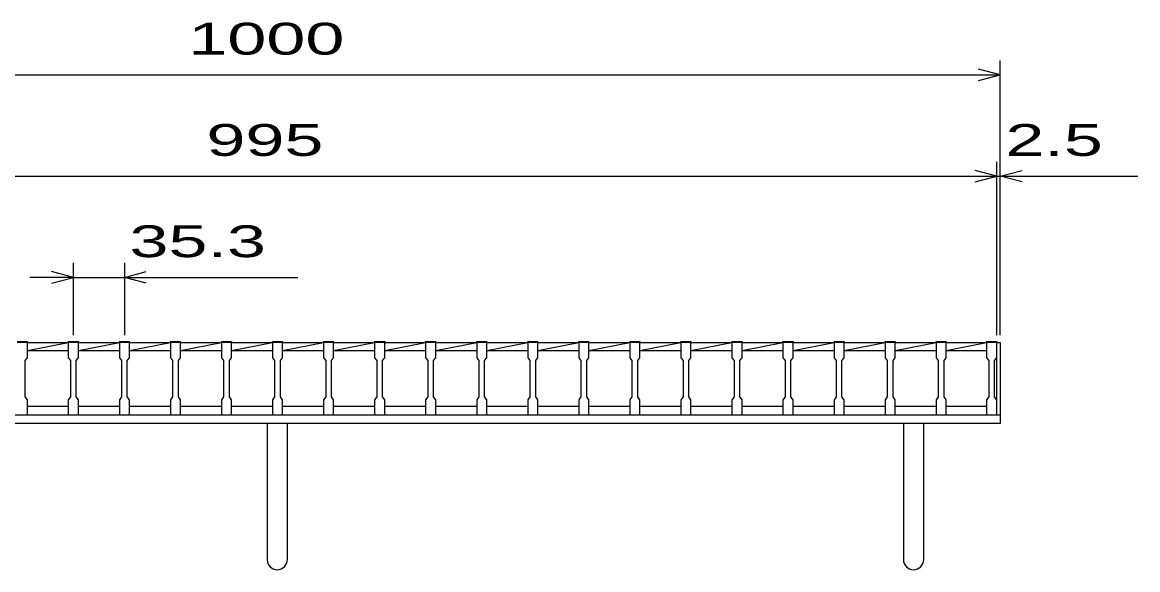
# Model space of a CAD drawing. Units: millimetres, scale not verified. Extents: x -1820 to 1731, y -1282 to 1054.
# Drawn here: x -1098 to -326, y -670 to -291 of the extents above; entities that cross this region are included whole.
import ezdxf
from ezdxf.enums import TextEntityAlignment as Align

# ---------------------------------------------------------------- set-up
doc = ezdxf.new("R2010")
doc.units = ezdxf.units.MM
doc.header["$LTSCALE"] = 10
for name, color, linetype, lineweight in [('16', 3, 'Continuous', 25), ('19', 6, 'Continuous', 25), ('22', 4, 'Continuous', 25)]:
    doc.layers.add(name, color=color, linetype=linetype, lineweight=lineweight)
doc.styles.add('ベクトル', font='')
doc.styles.get('ベクトル').set_extended_font_data('ベクトル')

msp = doc.modelspace()

# ---------------------------------------------------------------- linework, layer by layer
at = {"layer": '16'}
for p, q in [((-1101.3, -511.8), (-1094.3, -511.8)), ((-1094.3, -512.5), (-1101.3, -512.5)), ((-1094.3, -511.8), (-1094.3, -512.5)), ((-1094.3, -523), (-1094.3, -512.5)), ((-1094.3, -512.5), (-1066, -512.5)), ((-1094.3, -518), (-1066, -512.5)), ((-1066, -512.5), (-1066, -511.8)), ((-1066, -511.8), (-1059, -511.8)), ((-1066, -512.5), (-1066, -523)), ((-1059, -512.5), (-1066, -512.5)), ((-1059, -511.8), (-1059, -512.5)), ((-1059, -523), (-1059, -512.5)), ((-1059, -512.5), (-1030.7, -512.5)), ((-1059, -518), (-1030.7, -512.5)), ((-1030.7, -512.5), (-1030.7, -511.8)), ((-1030.7, -511.8), (-1023.7, -511.8)), ((-1030.7, -512.5), (-1030.7, -523)), ((-1023.7, -512.5), (-1030.7, -512.5)), ((-1023.7, -511.8), (-1023.7, -512.5)), ((-1023.7, -523), (-1023.7, -512.5)), ((-1023.7, -512.5), (-995.4, -512.5)), ((-1023.7, -518), (-995.4, -512.5)), ((-995.4, -512.5), (-995.4, -511.8)), ((-995.4, -511.8), (-988.4, -511.8)), ((-995.4, -512.5), (-995.4, -523)), ((-988.4, -512.5), (-995.4, -512.5)), ((-988.4, -511.8), (-988.4, -512.5)), ((-988.4, -523), (-988.4, -512.5)), ((-988.4, -512.5), (-960.1, -512.5)), ((-988.4, -518), (-960.1, -512.5)), ((-960.1, -512.5), (-960.1, -511.8)), ((-960.1, -511.8), (-953.1, -511.8)), ((-960.1, -512.5), (-960.1, -523)), ((-953.1, -512.5), (-960.1, -512.5)), ((-953.1, -511.8), (-953.1, -512.5)), ((-953.1, -523), (-953.1, -512.5)), ((-953.1, -512.5), (-924.8, -512.5)), ((-953.1, -518), (-924.8, -512.5)), ((-924.8, -512.5), (-924.8, -511.8)), ((-924.8, -511.8), (-917.8, -511.8)), ((-924.8, -512.5), (-924.8, -523)), ((-917.8, -512.5), (-924.8, -512.5)), ((-917.8, -511.8), (-917.8, -512.5)), ((-917.8, -523), (-917.8, -512.5)), ((-917.8, -512.5), (-889.5, -512.5)), ((-917.8, -518), (-889.5, -512.5)), ((-889.5, -512.5), (-889.5, -511.8)), ((-889.5, -511.8), (-882.5, -511.8)), ((-889.5, -512.5), (-889.5, -523)), ((-882.5, -512.5), (-889.5, -512.5)), ((-882.5, -511.8), (-882.5, -512.5)), ((-882.5, -523), (-882.5, -512.5)), ((-882.5, -512.5), (-854.2, -512.5)), ((-882.5, -518), (-854.2, -512.5)), ((-854.2, -512.5), (-854.2, -511.8)), ((-854.2, -511.8), (-847.2, -511.8)), ((-854.2, -512.5), (-854.2, -523)), ((-847.2, -512.5), (-854.2, -512.5)), ((-847.2, -511.8), (-847.2, -512.5)), ((-847.2, -523), (-847.2, -512.5)), ((-847.2, -512.5), (-818.9, -512.5)), ((-847.2, -518), (-818.9, -512.5)), ((-818.9, -512.5), (-818.9, -511.8)), ((-818.9, -511.8), (-811.9, -511.8)), ((-818.9, -512.5), (-818.9, -523)), ((-811.9, -512.5), (-818.9, -512.5)), ((-811.9, -511.8), (-811.9, -512.5)), ((-811.9, -523), (-811.9, -512.5)), ((-811.9, -512.5), (-783.6, -512.5)), ((-811.9, -518), (-783.6, -512.5)), ((-783.6, -512.5), (-783.6, -511.8)), ((-783.6, -511.8), (-776.6, -511.8)), ((-783.6, -512.5), (-783.6, -523)), ((-776.6, -512.5), (-783.6, -512.5)), ((-776.6, -511.8), (-776.6, -512.5)), ((-776.6, -523), (-776.6, -512.5)), ((-776.6, -512.5), (-748.3, -512.5)), ((-776.6, -518), (-748.3, -512.5)), ((-748.3, -512.5), (-748.3, -511.8)), ((-748.3, -511.8), (-741.3, -511.8)), ((-748.3, -512.5), (-748.3, -523)), ((-741.3, -512.5), (-748.3, -512.5)), ((-741.3, -511.8), (-741.3, -512.5)), ((-741.3, -523), (-741.3, -512.5)), ((-741.3, -512.5), (-713, -512.5)), ((-741.3, -518), (-713, -512.5)), ((-713, -512.5), (-713, -511.8)), ((-713, -511.8), (-706, -511.8)), ((-713, -512.5), (-713, -523)), ((-706, -512.5), (-713, -512.5)), ((-706, -511.8), (-706, -512.5)), ((-706, -523), (-706, -512.5)), ((-706, -512.5), (-677.7, -512.5)), ((-706, -518), (-677.7, -512.5)), ((-677.7, -512.5), (-677.7, -511.8)), ((-677.7, -511.8), (-670.7, -511.8)), ((-677.7, -512.5), (-677.7, -523)), ((-670.7, -512.5), (-677.7, -512.5)), ((-670.7, -511.8), (-670.7, -512.5)), ((-670.7, -523), (-670.7, -512.5)), ((-670.7, -512.5), (-642.4, -512.5)), ((-670.7, -518), (-642.4, -512.5)), ((-642.4, -512.5), (-642.4, -511.8)), ((-642.4, -511.8), (-635.4, -511.8)), ((-642.4, -512.5), (-642.4, -523)), ((-635.4, -512.5), (-642.4, -512.5)), ((-635.4, -511.8), (-635.4, -512.5)), ((-635.4, -523), (-635.4, -512.5)), ((-635.4, -512.5), (-607.1, -512.5)), ((-635.4, -518), (-607.1, -512.5)), ((-607.1, -512.5), (-607.1, -511.8)), ((-607.1, -511.8), (-600.1, -511.8)), ((-607.1, -512.5), (-607.1, -523)), ((-600.1, -512.5), (-607.1, -512.5)), ((-600.1, -511.8), (-600.1, -512.5)), ((-600.1, -523), (-600.1, -512.5)), ((-600.1, -512.5), (-571.8, -512.5)), ((-600.1, -518), (-571.8, -512.5)), ((-571.8, -512.5), (-571.8, -511.8)), ((-571.8, -511.8), (-564.8, -511.8)), ((-571.8, -512.5), (-571.8, -523)), ((-564.8, -512.5), (-571.8, -512.5)), ((-564.8, -511.8), (-564.8, -512.5)), ((-564.8, -523), (-564.8, -512.5)), ((-564.8, -512.5), (-536.5, -512.5)), ((-564.8, -518), (-536.5, -512.5)), ((-536.5, -512.5), (-536.5, -511.8)), ((-536.5, -511.8), (-529.5, -511.8)), ((-536.5, -512.5), (-536.5, -523)), ((-529.5, -512.5), (-536.5, -512.5)), ((-529.5, -511.8), (-529.5, -512.5)), ((-529.5, -523), (-529.5, -512.5)), ((-529.5, -512.5), (-501.2, -512.5)), ((-529.5, -518), (-501.2, -512.5)), ((-501.2, -512.5), (-501.2, -511.8)), ((-501.2, -511.8), (-494.2, -511.8)), ((-501.2, -512.5), (-501.2, -523)), ((-494.2, -512.5), (-501.2, -512.5)), ((-494.2, -511.8), (-494.2, -512.5)), ((-494.2, -523), (-494.2, -512.5)), ((-494.2, -512.5), (-465.9, -512.5)), ((-494.2, -518), (-465.9, -512.5)), ((-465.9, -512.5), (-465.9, -511.8)), ((-465.9, -511.8), (-458.9, -511.8)), ((-465.9, -512.5), (-465.9, -523)), ((-458.9, -512.5), (-465.9, -512.5)), ((-458.9, -511.8), (-458.9, -512.5)), ((-458.9, -523), (-458.9, -512.5)), ((-458.9, -512.5), (-431, -512.5)), ((-458.9, -518), (-431, -512.58)), ((-431, -512.5), (-431, -511.8)), ((-431, -511.8), (-424, -511.8)), ((-431, -512.5), (-431, -523)), ((-424, -512.5), (-431, -512.5)), ((-424, -511.8), (-424, -512.5)), ((-424, -523), (-424, -512.5)), ((-424, -556.5), (-424, -512.5)), ((-1095.8, -525), (-1094.3, -523)), ((-1094.3, -518), (-1066, -518)), ((-1066, -523), (-1064.5, -525)), ((-1060.5, -525), (-1059, -523)), ((-1059, -518), (-1030.7, -518)), ((-1030.7, -523), (-1029.2, -525)), ((-1025.2, -525), (-1023.7, -523)), ((-1023.7, -518), (-995.4, -518)), ((-995.4, -523), (-993.9, -525)), ((-989.9, -525), (-988.4, -523)), ((-988.4, -518), (-960.1, -518)), ((-960.1, -523), (-958.6, -525)), ((-954.6, -525), (-953.1, -523)), ((-953.1, -518), (-924.8, -518)), ((-924.8, -523), (-923.3, -525)), ((-919.3, -525), (-917.8, -523)), ((-917.8, -518), (-889.5, -518)), ((-889.5, -523), (-888, -525)), ((-884, -525), (-882.5, -523)), ((-882.5, -518), (-854.2, -518)), ((-854.2, -523), (-852.7, -525)), ((-848.7, -525), (-847.2, -523)), ((-847.2, -518), (-818.9, -518)), ((-818.9, -523), (-817.4, -525)), ((-813.4, -525), (-811.9, -523)), ((-811.9, -518), (-783.6, -518)), ((-783.6, -523), (-782.1, -525)), ((-778.1, -525), (-776.6, -523)), ((-776.6, -518), (-748.3, -518)), ((-748.3, -523), (-746.8, -525)), ((-742.8, -525), (-741.3, -523)), ((-741.3, -518), (-713, -518)), ((-713, -523), (-711.5, -525)), ((-707.5, -525), (-706, -523)), ((-706, -518), (-677.7, -518)), ((-677.7, -523), (-676.2, -525)), ((-672.2, -525), (-670.7, -523)), ((-670.7, -518), (-642.4, -518)), ((-642.4, -523), (-640.9, -525)), ((-636.9, -525), (-635.4, -523)), ((-635.4, -518), (-607.1, -518)), ((-607.1, -523), (-605.6, -525)), ((-601.6, -525), (-600.1, -523)), ((-600.1, -518), (-571.8, -518)), ((-571.8, -523), (-570.3, -525)), ((-566.3, -525), (-564.8, -523)), ((-564.8, -518), (-536.5, -518)), ((-536.5, -523), (-535, -525)), ((-531, -525), (-529.5, -523)), ((-529.5, -518), (-501.2, -518)), ((-501.2, -523), (-499.7, -525)), ((-495.7, -525), (-494.2, -523)), ((-494.2, -518), (-465.9, -518)), ((-465.9, -523), (-464.4, -525)), ((-460.4, -525), (-458.9, -523)), ((-458.9, -518), (-431, -518)), ((-431, -523), (-429.5, -525)), ((-425.5, -525), (-424, -523)), ((-1095.8, -550), (-1095.8, -525)), ((-1064.5, -525), (-1064.5, -550)), ((-1060.5, -550), (-1060.5, -525)), ((-1029.2, -525), (-1029.2, -550)), ((-1025.2, -550), (-1025.2, -525)), ((-993.9, -525), (-993.9, -550)), ((-989.9, -550), (-989.9, -525)), ((-958.6, -525), (-958.6, -550)), ((-954.6, -550), (-954.6, -525)), ((-923.3, -525), (-923.3, -550)), ((-919.3, -550), (-919.3, -525)), ((-888, -525), (-888, -550)), ((-884, -550), (-884, -525)), ((-852.7, -525), (-852.7, -550)), ((-848.7, -550), (-848.7, -525)), ((-817.4, -525), (-817.4, -550)), ((-813.4, -550), (-813.4, -525)), ((-782.1, -525), (-782.1, -550)), ((-778.1, -550), (-778.1, -525)), ((-746.8, -525), (-746.8, -550)), ((-742.8, -550), (-742.8, -525)), ((-711.5, -525), (-711.5, -550)), ((-707.5, -550), (-707.5, -525)), ((-676.2, -525), (-676.2, -550)), ((-672.2, -550), (-672.2, -525)), ((-640.9, -525), (-640.9, -550)), ((-636.9, -550), (-636.9, -525)), ((-605.6, -525), (-605.6, -550)), ((-601.6, -550), (-601.6, -525)), ((-570.3, -525), (-570.3, -550)), ((-566.3, -550), (-566.3, -525)), ((-535, -525), (-535, -550)), ((-531, -550), (-531, -525)), ((-499.7, -525), (-499.7, -550)), ((-495.7, -550), (-495.7, -525)), ((-464.4, -525), (-464.4, -550)), ((-460.4, -550), (-460.4, -525)), ((-429.5, -525), (-429.5, -550)), ((-425.5, -550), (-425.5, -525)), ((-1094.3, -552), (-1095.8, -550)), ((-1094.3, -562.5), (-1094.3, -552)), ((-1064.5, -550), (-1066, -552)), ((-1066, -552), (-1066, -562.5)), ((-1059, -552), (-1060.5, -550)), ((-1059, -562.5), (-1059, -552)), ((-1029.2, -550), (-1030.7, -552)), ((-1030.7, -552), (-1030.7, -562.5)), ((-1023.7, -552), (-1025.2, -550)), ((-1023.7, -562.5), (-1023.7, -552)), ((-993.9, -550), (-995.4, -552)), ((-995.4, -552), (-995.4, -562.5)), ((-988.4, -552), (-989.9, -550)), ((-988.4, -562.5), (-988.4, -552)), ((-958.6, -550), (-960.1, -552)), ((-960.1, -552), (-960.1, -562.5)), ((-953.1, -552), (-954.6, -550)), ((-953.1, -562.5), (-953.1, -552)), ((-923.3, -550), (-924.8, -552)), ((-924.8, -552), (-924.8, -562.5)), ((-917.8, -552), (-919.3, -550)), ((-917.8, -562.5), (-917.8, -552)), ((-888, -550), (-889.5, -552)), ((-889.5, -552), (-889.5, -562.5)), ((-882.5, -552), (-884, -550)), ((-882.5, -562.5), (-882.5, -552)), ((-852.7, -550), (-854.2, -552)), ((-854.2, -552), (-854.2, -562.5)), ((-847.2, -552), (-848.7, -550)), ((-847.2, -562.5), (-847.2, -552)), ((-817.4, -550), (-818.9, -552)), ((-818.9, -552), (-818.9, -562.5)), ((-811.9, -552), (-813.4, -550)), ((-811.9, -562.5), (-811.9, -552)), ((-782.1, -550), (-783.6, -552)), ((-783.6, -552), (-783.6, -562.5)), ((-776.6, -552), (-778.1, -550)), ((-776.6, -562.5), (-776.6, -552)), ((-746.8, -550), (-748.3, -552)), ((-748.3, -552), (-748.3, -562.5)), ((-741.3, -552), (-742.8, -550)), ((-741.3, -562.5), (-741.3, -552)), ((-711.5, -550), (-713, -552)), ((-713, -552), (-713, -562.5)), ((-706, -552), (-707.5, -550)), ((-706, -562.5), (-706, -552)), ((-676.2, -550), (-677.7, -552)), ((-677.7, -552), (-677.7, -562.5)), ((-670.7, -552), (-672.2, -550)), ((-670.7, -562.5), (-670.7, -552)), ((-640.9, -550), (-642.4, -552)), ((-642.4, -552), (-642.4, -562.5)), ((-635.4, -552), (-636.9, -550)), ((-635.4, -562.5), (-635.4, -552)), ((-605.6, -550), (-607.1, -552)), ((-607.1, -552), (-607.1, -562.5)), ((-600.1, -552), (-601.6, -550)), ((-600.1, -562.5), (-600.1, -552)), ((-570.3, -550), (-571.8, -552)), ((-571.8, -552), (-571.8, -562.5)), ((-564.8, -552), (-566.3, -550)), ((-564.8, -562.5), (-564.8, -552)), ((-535, -550), (-536.5, -552)), ((-536.5, -552), (-536.5, -562.5)), ((-529.5, -552), (-531, -550)), ((-529.5, -562.5), (-529.5, -552)), ((-499.7, -550), (-501.2, -552)), ((-501.2, -552), (-501.2, -562.5)), ((-494.2, -552), (-495.7, -550)), ((-494.2, -562.5), (-494.2, -552)), ((-464.4, -550), (-465.9, -552)), ((-465.9, -552), (-465.9, -562.5)), ((-458.9, -552), (-460.4, -550)), ((-458.9, -562.5), (-458.9, -552)), ((-429.5, -550), (-431, -552)), ((-431, -552), (-431, -562.5)), ((-424, -552), (-425.5, -550)), ((-424, -562.5), (-424, -552)), ((-1101.3, -562.5), (-1094.3, -562.5)), ((-1094.3, -556.5), (-1066, -556.5)), ((-1066, -562.5), (-1059, -562.5)), ((-1059, -556.5), (-1030.7, -556.5)), ((-1030.7, -562.5), (-1023.7, -562.5)), ((-1023.7, -556.5), (-995.4, -556.5)), ((-995.4, -562.5), (-988.4, -562.5)), ((-988.4, -556.5), (-960.1, -556.5)), ((-960.1, -562.5), (-953.1, -562.5)), ((-953.1, -556.5), (-924.8, -556.5)), ((-924.8, -562.5), (-917.8, -562.5)), ((-917.8, -556.5), (-889.5, -556.5)), ((-889.5, -562.5), (-882.5, -562.5)), ((-882.5, -556.5), (-854.2, -556.5)), ((-854.2, -562.5), (-847.2, -562.5)), ((-847.2, -556.5), (-818.9, -556.5)), ((-818.9, -562.5), (-811.9, -562.5)), ((-811.9, -556.5), (-783.6, -556.5)), ((-783.6, -562.5), (-776.6, -562.5)), ((-776.6, -556.5), (-748.3, -556.5)), ((-748.3, -562.5), (-741.3, -562.5)), ((-741.3, -556.5), (-713, -556.5)), ((-713, -562.5), (-706, -562.5)), ((-706, -556.5), (-677.7, -556.5)), ((-677.7, -562.5), (-670.7, -562.5)), ((-670.7, -556.5), (-642.4, -556.5)), ((-642.4, -562.5), (-635.4, -562.5)), ((-635.4, -556.5), (-607.1, -556.5)), ((-607.1, -562.5), (-600.1, -562.5)), ((-600.1, -556.5), (-571.8, -556.5)), ((-571.8, -562.5), (-564.8, -562.5)), ((-564.8, -556.5), (-536.5, -556.5)), ((-536.5, -562.5), (-529.5, -562.5)), ((-529.5, -556.5), (-501.2, -556.5)), ((-501.2, -562.5), (-494.2, -562.5)), ((-494.2, -556.5), (-465.9, -556.5)), ((-465.9, -562.5), (-458.9, -562.5)), ((-458.9, -556.5), (-431, -556.5)), ((-431, -562.5), (-424, -562.5))]:
    msp.add_line(p, q, dxfattribs=at)
at = {"layer": '19'}
for p, q in [((-424, -512.5), (-421.5, -512.5)), ((-421.5, -512.5), (-421.5, -562.5)), ((-1421.5, -562.5), (-421.5, -562.5)), ((-421.5, -562.5), (-421.5, -568.5)), ((-421.5, -568.5), (-1421.5, -568.5)), ((-928.5, -568.5), (-928.5, -662.5)), ((-914.5, -662.5), (-914.5, -568.5)), ((-488.5, -568.5), (-488.5, -662.5)), ((-474.5, -662.5), (-474.5, -568.5))]:
    msp.add_line(p, q, dxfattribs=at)
for centre in [(-921.5, -662.5), (-481.5, -662.5)]:
    msp.add_arc(centre, 7, 180, 0, dxfattribs=at)
at = {"layer": '22'}
for p, q in [((-421.5, -327.5), (-436.5, -323.5)), ((-421.5, -507.5), (-421.5, -317.5)), ((-1421.5, -327.5), (-421.5, -327.5)), ((-436.5, -331.5), (-421.5, -327.5)), ((-424, -507.5), (-424, -387.5)), ((-421.5, -507.5), (-421.5, -387.5)), ((-1419, -397.5), (-424, -397.5)), ((-424, -397.5), (-439, -393.5)), ((-439, -401.5), (-424, -397.5)), ((-424, -397.5), (-421.5, -397.5)), ((-421.5, -397.5), (-406.5, -393.5)), ((-406.5, -401.5), (-421.5, -397.5)), ((-421.5, -397.5), (-326.5, -397.5)), ((-1062.5, -507.5), (-1062.5, -457.5)), ((-1027.2, -457.5), (-1027.2, -507.5)), ((-1062.5, -467.5), (-1092.5, -467.5)), ((-1062.5, -467.5), (-1077.5, -463.5)), ((-1077.5, -471.5), (-1062.5, -467.5)), ((-1062.5, -467.5), (-1027.2, -467.5)), ((-1027.2, -467.5), (-1012.2, -463.5)), ((-1012.2, -471.5), (-1027.2, -467.5)), ((-1027.2, -467.5), (-907.2, -467.5))]:
    msp.add_line(p, q, dxfattribs=at)

# ---------------------------------------------------------------- texts
at = {"layer": '22', "color": 2, "style": 'ベクトル', "width": 1.65}
for s, p in [(' 1000 ', (-996.5, -302.5)), (' 995 ', (-984, -372.5)), (' 2.5 ', (-431.5, -372.5)), (' 35.3 ', (-1037.2, -442.5))]:
    msp.add_text(s, height=21.99, dxfattribs=at).set_placement(p, align=Align.MIDDLE_LEFT)

doc.saveas('drawing.dxf')
